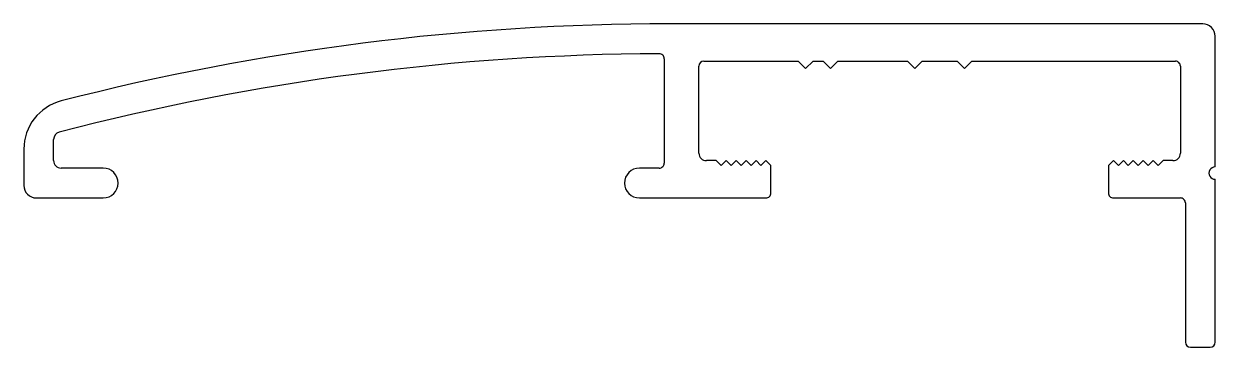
# Model space of a CAD drawing. Extents: x 650.2 to 698.2, y 535.4 to 548.4.
import ezdxf

# ---------------------------------------------------------------- set-up
doc = ezdxf.new("R2010")
doc.units = 0
doc.layers.get('0').update_dxf_attribs({"linetype": 'CONTINUOUS'})

msp = doc.modelspace()

# ---------------------------------------------------------------- linework, layer by layer
for p, q in [((697.725, 548.43), (676.225, 548.43)), ((698.225, 542.68), (698.225, 547.93)), ((676.025, 547.03), (676.025, 542.83)), ((677.425, 543.23), (677.425, 546.73)), ((677.625, 546.93), (681.425, 546.93)), ((681.425, 546.93), (681.725, 546.63)), ((681.725, 546.63), (682.025, 546.93)), ((682.025, 546.93), (682.425, 546.93)), ((682.425, 546.93), (682.725, 546.63)), ((682.725, 546.63), (683.025, 546.93)), ((683.025, 546.93), (685.825, 546.93)), ((685.825, 546.93), (686.125, 546.63)), ((686.125, 546.63), (686.425, 546.93)), ((686.425, 546.93), (687.825, 546.93)), ((687.825, 546.93), (688.125, 546.63)), ((688.125, 546.63), (688.425, 546.93)), ((688.425, 546.93), (696.625, 546.93)), ((696.825, 546.73), (696.825, 543.23)), ((650.225, 543.392), (650.225, 541.93)), ((651.425, 542.93), (651.425, 543.779)), ((678.125, 542.93), (677.725, 542.93)), ((678.325, 542.73), (678.125, 542.93)), ((678.525, 542.93), (678.325, 542.73)), ((678.725, 542.73), (678.525, 542.93)), ((678.925, 542.93), (678.725, 542.73)), ((679.125, 542.73), (678.925, 542.93)), ((679.325, 542.93), (679.125, 542.73)), ((679.525, 542.73), (679.325, 542.93)), ((679.725, 542.93), (679.525, 542.73)), ((679.925, 542.73), (679.725, 542.93)), ((680.125, 542.93), (679.925, 542.73)), ((680.325, 542.73), (680.125, 542.93)), ((694.125, 542.93), (693.925, 542.73)), ((694.325, 542.73), (694.125, 542.93)), ((694.525, 542.93), (694.325, 542.73)), ((694.725, 542.73), (694.525, 542.93)), ((694.925, 542.93), (694.725, 542.73)), ((695.125, 542.73), (694.925, 542.93)), ((695.325, 542.93), (695.125, 542.73)), ((695.525, 542.73), (695.325, 542.93)), ((695.725, 542.93), (695.525, 542.73)), ((695.925, 542.73), (695.725, 542.93)), ((696.125, 542.93), (695.925, 542.73)), ((696.525, 542.93), (696.125, 542.93)), ((653.425, 542.63), (651.725, 542.63)), ((675.825, 542.63), (675.025, 542.63)), ((680.325, 541.63), (680.325, 542.73)), ((693.925, 542.73), (693.925, 541.63)), ((698.225, 535.63), (698.225, 542.18)), ((650.725, 541.43), (653.425, 541.43)), ((675.025, 541.43), (680.125, 541.43)), ((694.125, 541.43), (696.825, 541.43)), ((697.025, 541.23), (697.025, 535.63)), ((697.225, 535.43), (698.025, 535.43))]:
    msp.add_line(p, q)
for centre, radius, start, end in [((676.225, 450.109), 98.321, 90, 104.42815), ((697.725, 547.93), 0.5, 0, 90.0002), ((676.225, 450.109), 97.121, 90.23646, 104.65766), ((675.825, 547.03), 0.2, 0.0004, 90.2364), ((677.625, 546.73), 0.2, 90.0003, 180), ((696.625, 546.73), 0.2, 359.9995, 90), ((652.225, 543.392), 2, 104.4282, 180), ((651.725, 543.779), 0.3, 104.6576, 180.0002), ((651.725, 542.93), 0.3, 179.9999, 270), ((677.725, 543.23), 0.3, 180, 270), ((696.525, 543.23), 0.3, 270.0001, 0), ((653.425, 542.03), 0.6, 270, 90), ((675.025, 542.03), 0.6, 90, 270), ((675.825, 542.83), 0.2, 269.9999, 0), ((698.225, 542.43), 0.25, 89.9995, 270.0001), ((650.725, 541.93), 0.5, 180, 270.0001), ((680.125, 541.63), 0.2, 270, 0.0001), ((694.125, 541.63), 0.2, 180, 270.0001), ((696.825, 541.23), 0.2, 359.9995, 90), ((697.225, 535.63), 0.2, 180, 270), ((698.025, 535.63), 0.2, 270, 360)]:
    msp.add_arc(centre, radius, start, end)

doc.saveas('drawing.dxf')
